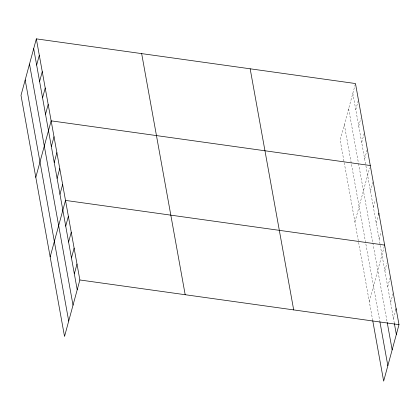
<?xml version="1.0" encoding="UTF-8"?>
<svg xmlns="http://www.w3.org/2000/svg" width="420" height="420" viewBox="0 0 420 420"><rect width="100%" height="100%" fill="white"/><g stroke="black" fill="none" stroke-linecap="round" stroke-linejoin="round"><path stroke-width="0.32" stroke-dasharray="2.1 1.58" d="M355.315 84.158L340.132 140.028L372.624 320.03M355.777 109.736L358.439 99.939M358.738 126.131L360.733 118.781M361.694 142.522L364.193 133.339M364.655 158.917L367.148 149.735M354.931 222.007L369.611 167.969M370.487 191.226L373.149 181.429M373.359 207.139L375.354 199.794M376.231 223.052L378.562 214.484M379.103 238.964L381.103 231.62M369.29 301.57L384.473 245.695M384.851 270.79L386.846 263.445M387.723 286.703L390.217 277.52M390.595 302.62L393.089 293.433M393.467 318.533L395.798 309.96M352.816 93.34L365.794 165.223M365.909 165.858L380.137 244.697M380.252 245.333L394.385 323.62M348.631 108.748L358.418 162.976M358.533 163.606L372.734 242.282M372.85 242.918L387.098 321.846M344.316 124.619L379.796 321.169"/><path stroke-width="0.63" d="M36.346 38.866L21 95.351L64.523 336.457L79.868 279.972L36.346 38.866L355.478 83.543L399 324.649L383.654 381.134L372.74 320.665M36.645 65.058L39.307 55.262M39.606 81.454L42.268 71.657M42.562 97.85L45.224 88.053M45.523 114.24L48.184 104.449M35.8 177.329L51.146 120.845L370.277 165.517M51.355 146.548L54.017 136.757M54.227 162.461L56.889 152.67M57.099 178.374L59.761 168.583M59.971 194.287L62.633 184.496M50.159 256.893L65.504 200.408L384.636 245.086M65.72 226.118L68.376 216.321M68.591 242.03L71.253 232.234M71.463 257.943L74.125 248.147M74.335 273.856L76.996 264.059M378.562 214.484L378.893 213.26M395.798 309.96L396.128 308.737M79.868 279.972L399 324.649M394.385 323.62L396.338 334.446M387.214 322.481L392.154 349.85M379.911 321.804L387.839 365.726M250.163 68.801L293.685 309.907M141.661 53.608L185.183 294.714M33.684 48.662L77.207 289.769M29.5 64.071L73.022 305.172M25.184 79.942L68.707 321.048"/></g></svg>
